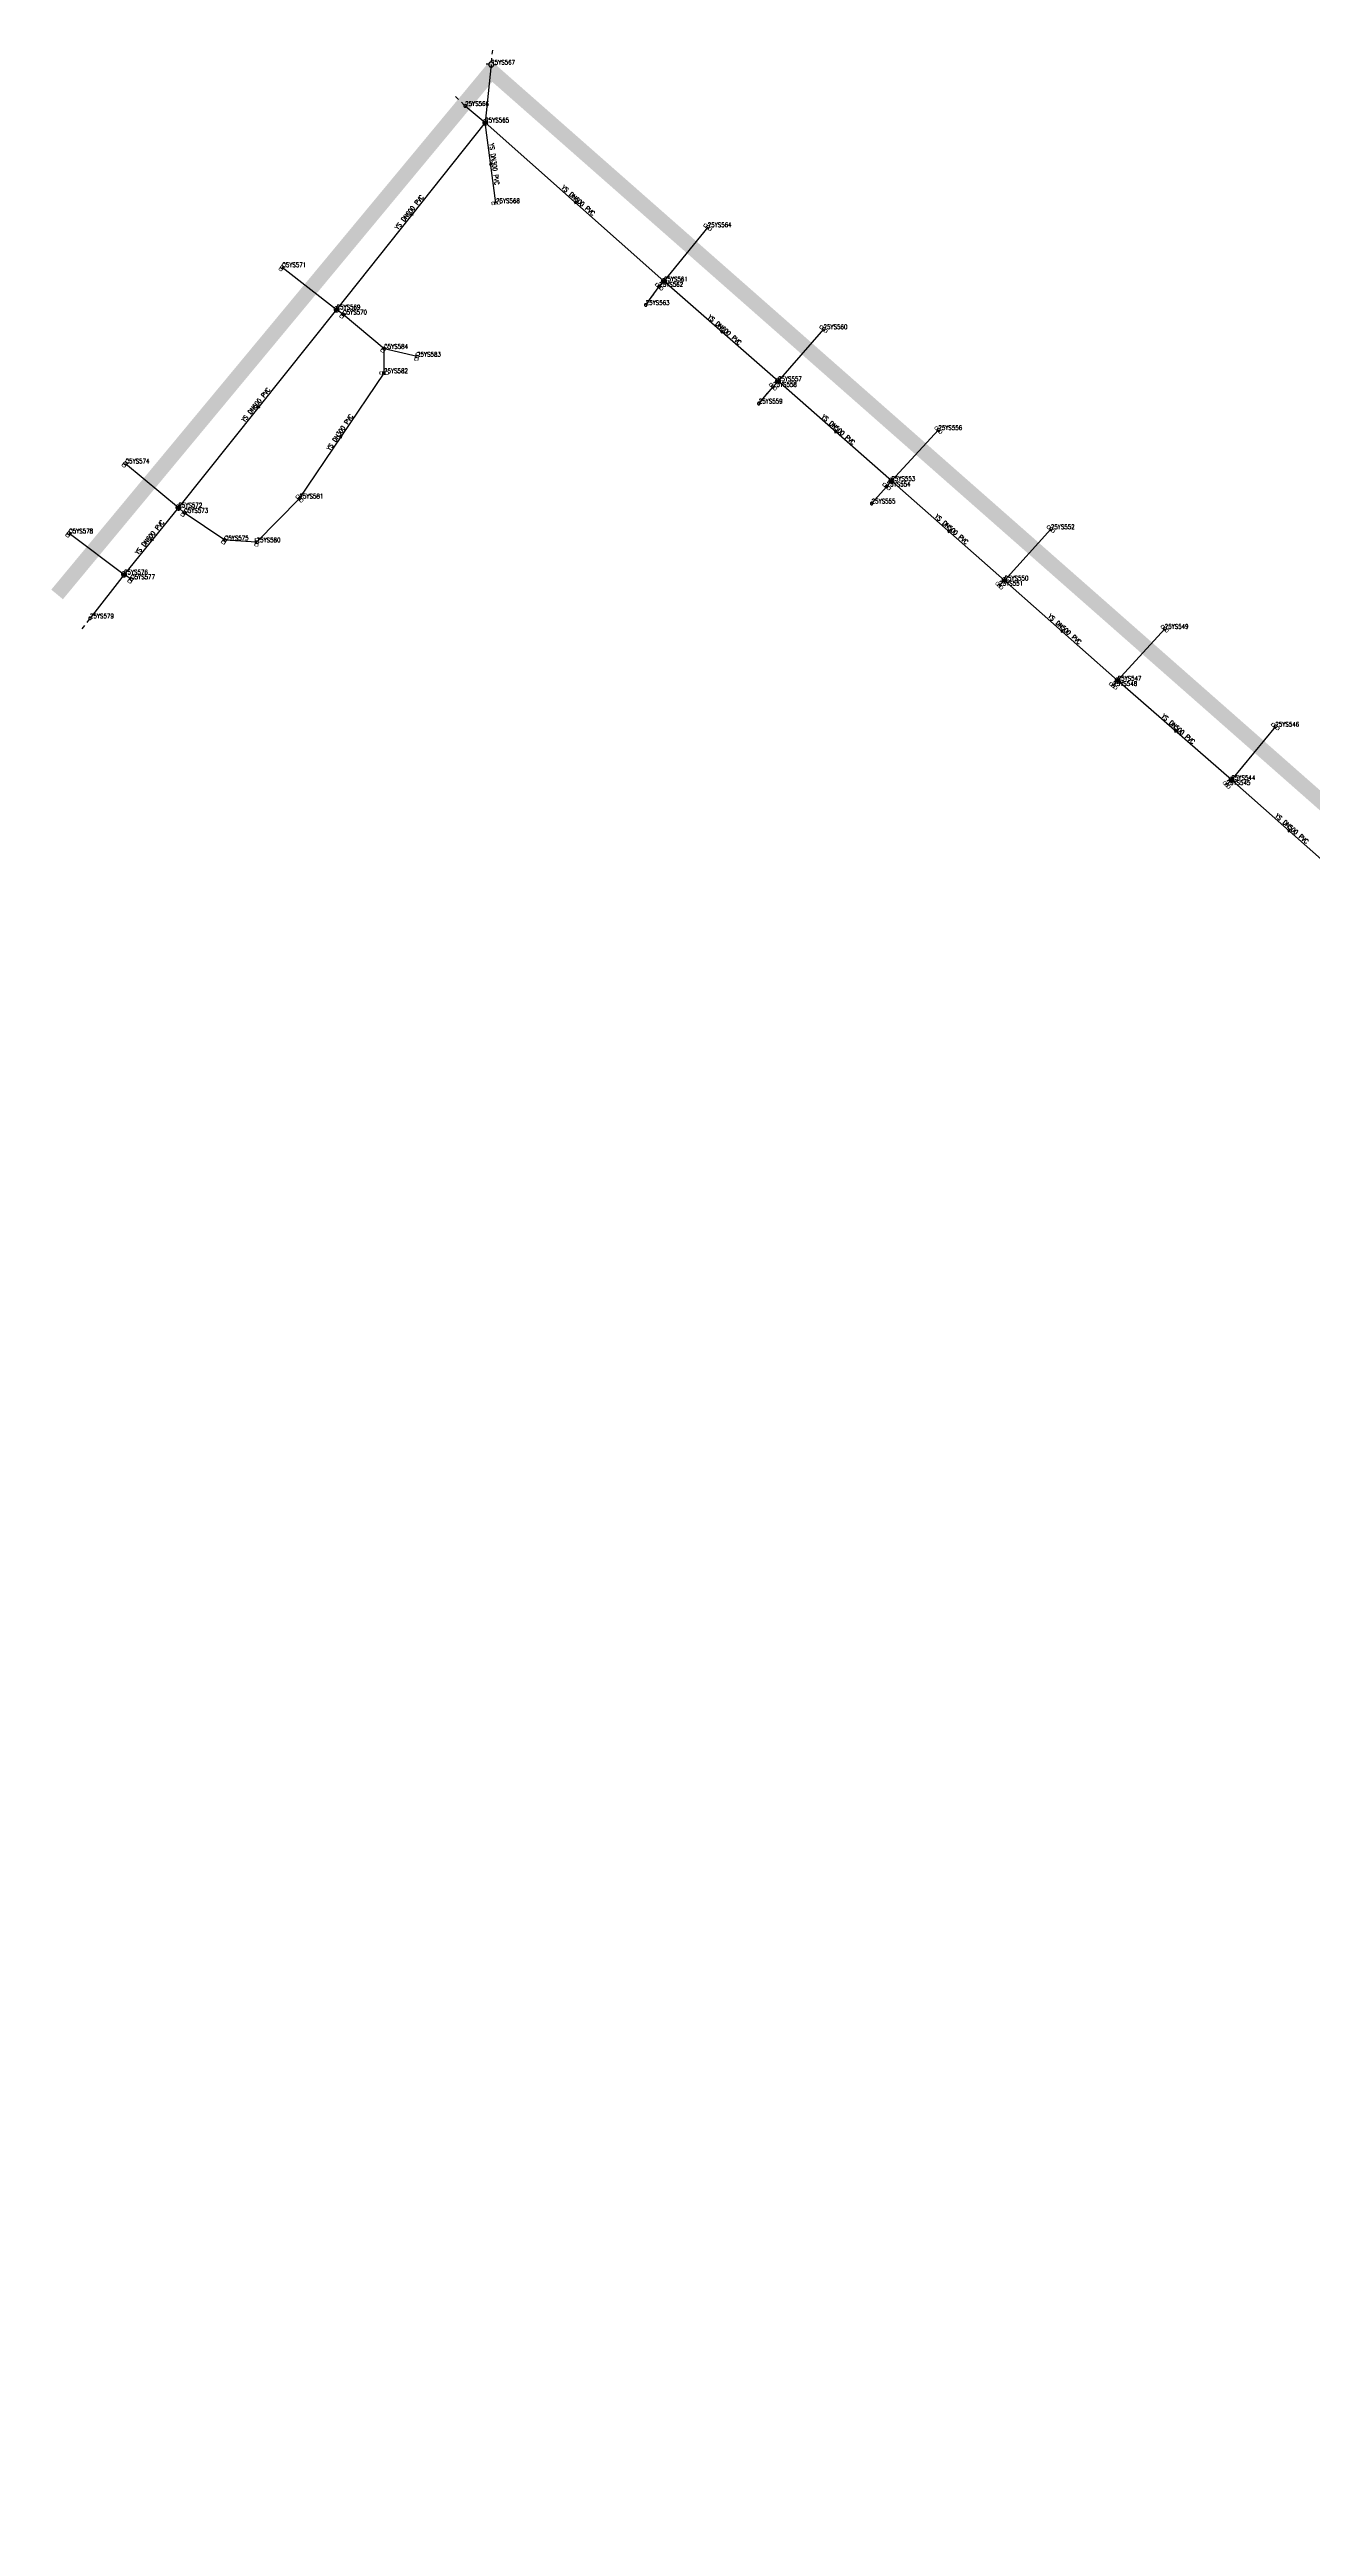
# Model space of a CAD drawing. Extents: x 78813 to 99477, y 2421021 to 2448125.
# Drawn here: x 87643.9 to 87894.6, y 2428099.4 to 2428591.6 of the extents above; entities that cross this region are included whole.
import ezdxf
from ezdxf.enums import TextEntityAlignment as Align

# ---------------------------------------------------------------- set-up
doc = ezdxf.new("R2010")
doc.units = 0
doc.set_wipeout_variables(frame=1)
doc.layers.get('0').update_dxf_attribs({"linetype": 'CONTINUOUS'})
doc.layers.add('DX_YS', color=42, linetype='CONTINUOUS')
doc.layers.add('道路', color=5, linetype='CONTINUOUS')
doc.layers.add('YSLINE', color=7, linetype='CONTINUOUS', true_color=0xcc9900)
doc.styles.add('CcNameZT', font='txt.SHX', dxfattribs={"width": 0.8, "bigfont": 'HZTXT.SHX'})
doc.styles.add('PointNameZT', font='txt.SHX', dxfattribs={"width": 0.8, "bigfont": 'HZTXT.SHX'})

# ---------------------------------------------------------------- blocks, each defined once
blk = doc.blocks.new('GC546')
at = {"color": 0}
for p in [(0.866, 0.5), (0.866, -0.5)]:
    blk.add_line(p, (0, 0), dxfattribs=at)
blk = doc.blocks.new('PS雨水井')
blk.add_lwpolyline([(1, 0), (1, 0.07), (0.99, 0.14), (0.98, 0.21), (0.96, 0.28), (0.94, 0.34), (0.91, 0.41), (0.88, 0.47), (0.85, 0.53), (0.81, 0.59), (0.77, 0.64), (0.72, 0.69), (0.67, 0.74), (0.62, 0.79), (0.56, 0.83), (0.5, 0.87), (0.44, 0.9), (0.37, 0.93), (0.31, 0.95), (0.24, 0.97), (0.17, 0.98), (0.1, 0.99), (0.03, 1), (-0.03, 1), (-0.1, 0.99), (-0.17, 0.98), (-0.24, 0.97), (-0.31, 0.95), (-0.37, 0.93), (-0.44, 0.9), (-0.5, 0.87), (-0.56, 0.83), (-0.62, 0.79), (-0.67, 0.74), (-0.72, 0.69), (-0.77, 0.64), (-0.81, 0.59), (-0.85, 0.53), (-0.88, 0.47), (-0.91, 0.41), (-0.94, 0.34), (-0.96, 0.28), (-0.98, 0.21), (-0.99, 0.14), (-1, 0.07), (-1, 0), (-1, -0.07), (-0.99, -0.14), (-0.98, -0.21), (-0.96, -0.28), (-0.94, -0.34), (-0.91, -0.41), (-0.88, -0.47), (-0.85, -0.53), (-0.81, -0.59), (-0.77, -0.64), (-0.72, -0.69), (-0.67, -0.74), (-0.62, -0.79), (-0.56, -0.83), (-0.5, -0.87), (-0.44, -0.9), (-0.37, -0.93), (-0.31, -0.95), (-0.24, -0.97), (-0.17, -0.98), (-0.1, -0.99), (-0.03, -1), (0.03, -1), (0.1, -0.99), (0.17, -0.98), (0.24, -0.97), (0.31, -0.95), (0.37, -0.93), (0.44, -0.9), (0.5, -0.87), (0.56, -0.83), (0.62, -0.79), (0.67, -0.74), (0.72, -0.69), (0.77, -0.64), (0.81, -0.59), (0.85, -0.53), (0.88, -0.47), (0.91, -0.41), (0.94, -0.34), (0.96, -0.28), (0.98, -0.21), (0.99, -0.14), (1, 0)], close=True)
blk.add_wipeout([(1, 0), (1, 0.07), (0.99, 0.14), (0.98, 0.21), (0.96, 0.28), (0.94, 0.34), (0.91, 0.41), (0.88, 0.47), (0.85, 0.53), (0.81, 0.59), (0.77, 0.64), (0.72, 0.69), (0.67, 0.74), (0.62, 0.79), (0.56, 0.83), (0.5, 0.87), (0.44, 0.9), (0.37, 0.93), (0.31, 0.95), (0.24, 0.97), (0.17, 0.98), (0.1, 0.99), (0.03, 1), (-0.03, 1), (-0.1, 0.99), (-0.17, 0.98), (-0.24, 0.97), (-0.31, 0.95), (-0.37, 0.93), (-0.44, 0.9), (-0.5, 0.87), (-0.56, 0.83), (-0.62, 0.79), (-0.67, 0.74), (-0.72, 0.69), (-0.77, 0.64), (-0.81, 0.59), (-0.85, 0.53), (-0.88, 0.47), (-0.91, 0.41), (-0.94, 0.34), (-0.96, 0.28), (-0.98, 0.21), (-0.99, 0.14), (-1, 0.07), (-1, 0), (-1, -0.07), (-0.99, -0.14), (-0.98, -0.21), (-0.96, -0.28), (-0.94, -0.34), (-0.91, -0.41), (-0.88, -0.47), (-0.85, -0.53), (-0.81, -0.59), (-0.77, -0.64), (-0.72, -0.69), (-0.67, -0.74), (-0.62, -0.79), (-0.56, -0.83), (-0.5, -0.87), (-0.44, -0.9), (-0.37, -0.93), (-0.31, -0.95), (-0.24, -0.97), (-0.17, -0.98), (-0.1, -0.99), (-0.03, -1), (0.03, -1), (0.1, -0.99), (0.17, -0.98), (0.24, -0.97), (0.31, -0.95), (0.37, -0.93), (0.44, -0.9), (0.5, -0.87), (0.56, -0.83), (0.62, -0.79), (0.67, -0.74), (0.72, -0.69), (0.77, -0.64), (0.81, -0.59), (0.85, -0.53), (0.88, -0.47), (0.91, -0.41), (0.94, -0.34), (0.96, -0.28), (0.98, -0.21), (0.99, -0.14)])
for p, q in [((-1, 0), (0, 0)), ((-0.88, 0.48), (0, 0.47)), ((0, 1), (0, 0)), ((0, 0.47), (0.88, 0.47)), ((0, 0), (0, -1)), ((0, 0), (1, 0)), ((-0.88, -0.48), (0, -0.48)), ((0, -0.48), (0.88, -0.48))]:
    blk.add_line(p, q)
blk = doc.blocks.new('PS非普查')
blk.add_lwpolyline([(3.7, 0), (5.3, 0)])
blk.add_wipeout([(0.5, 0), (0.5, 0.03), (0.5, 0.07), (0.49, 0.1), (0.48, 0.14), (0.47, 0.17), (0.46, 0.2), (0.44, 0.23), (0.42, 0.26), (0.4, 0.29), (0.38, 0.32), (0.36, 0.35), (0.33, 0.37), (0.31, 0.39), (0.28, 0.41), (0.25, 0.43), (0.22, 0.45), (0.19, 0.46), (0.15, 0.48), (0.12, 0.49), (0.09, 0.49), (0.05, 0.5), (0.02, 0.5), (-0.02, 0.5), (-0.05, 0.5), (-0.09, 0.49), (-0.12, 0.49), (-0.15, 0.48), (-0.19, 0.46), (-0.22, 0.45), (-0.25, 0.43), (-0.28, 0.41), (-0.31, 0.39), (-0.33, 0.37), (-0.36, 0.35), (-0.38, 0.32), (-0.4, 0.29), (-0.42, 0.26), (-0.44, 0.23), (-0.46, 0.2), (-0.47, 0.17), (-0.48, 0.14), (-0.49, 0.1), (-0.5, 0.07), (-0.5, 0.03), (-0.5, 0), (-0.5, -0.03), (-0.5, -0.07), (-0.49, -0.1), (-0.48, -0.14), (-0.47, -0.17), (-0.46, -0.2), (-0.44, -0.23), (-0.42, -0.26), (-0.4, -0.29), (-0.38, -0.32), (-0.36, -0.35), (-0.33, -0.37), (-0.31, -0.39), (-0.28, -0.41), (-0.25, -0.43), (-0.22, -0.45), (-0.19, -0.46), (-0.15, -0.48), (-0.12, -0.49), (-0.09, -0.49), (-0.05, -0.5), (-0.02, -0.5), (0.02, -0.5), (0.05, -0.5), (0.09, -0.49), (0.12, -0.49), (0.15, -0.48), (0.19, -0.46), (0.22, -0.45), (0.25, -0.43), (0.28, -0.41), (0.31, -0.39), (0.33, -0.37), (0.36, -0.35), (0.38, -0.32), (0.4, -0.29), (0.42, -0.26), (0.44, -0.23), (0.46, -0.2), (0.47, -0.17), (0.48, -0.14), (0.49, -0.1), (0.5, -0.07)])
blk.add_line((0.5, 0), (2.1, 0))
blk.add_lwpolyline([(0.5, 0), (0.5, 0.03), (0.5, 0.07), (0.49, 0.1), (0.48, 0.14), (0.47, 0.17), (0.46, 0.2), (0.44, 0.23), (0.42, 0.26), (0.4, 0.29), (0.38, 0.32), (0.36, 0.35), (0.33, 0.37), (0.31, 0.39), (0.28, 0.41), (0.25, 0.43), (0.22, 0.45), (0.19, 0.46), (0.15, 0.48), (0.12, 0.49), (0.09, 0.49), (0.05, 0.5), (0.02, 0.5), (-0.02, 0.5), (-0.05, 0.5), (-0.09, 0.49), (-0.12, 0.49), (-0.15, 0.48), (-0.19, 0.46), (-0.22, 0.45), (-0.25, 0.43), (-0.28, 0.41), (-0.31, 0.39), (-0.33, 0.37), (-0.36, 0.35), (-0.38, 0.32), (-0.4, 0.29), (-0.42, 0.26), (-0.44, 0.23), (-0.46, 0.2), (-0.47, 0.17), (-0.48, 0.14), (-0.49, 0.1), (-0.5, 0.07), (-0.5, 0.03), (-0.5, 0), (-0.5, -0.03), (-0.5, -0.07), (-0.49, -0.1), (-0.48, -0.14), (-0.47, -0.17), (-0.46, -0.2), (-0.44, -0.23), (-0.42, -0.26), (-0.4, -0.29), (-0.38, -0.32), (-0.36, -0.35), (-0.33, -0.37), (-0.31, -0.39), (-0.28, -0.41), (-0.25, -0.43), (-0.22, -0.45), (-0.19, -0.46), (-0.15, -0.48), (-0.12, -0.49), (-0.09, -0.49), (-0.05, -0.5), (-0.02, -0.5), (0.02, -0.5), (0.05, -0.5), (0.09, -0.49), (0.12, -0.49), (0.15, -0.48), (0.19, -0.46), (0.22, -0.45), (0.25, -0.43), (0.28, -0.41), (0.31, -0.39), (0.33, -0.37), (0.36, -0.35), (0.38, -0.32), (0.4, -0.29), (0.42, -0.26), (0.44, -0.23), (0.46, -0.2), (0.47, -0.17), (0.48, -0.14), (0.49, -0.1), (0.5, -0.07), (0.5, 0)], close=True)
blk = doc.blocks.new('PS雨篦')
blk.add_lwpolyline([(-1.5, 0.5), (0, 0.5), (1.5, 0.5), (1.5, -0.5), (0, -0.5), (-1.5, -0.5)], close=True)
blk.add_wipeout([(-1.5, 0.5), (0, 0.5), (1.5, 0.5), (1.5, -0.5), (0, -0.5), (-1.5, -0.5)])
for p, q in [((-0.51, -0.5), (-0.51, 0.5)), ((0.49, -0.5), (0.49, 0.5))]:
    blk.add_line(p, q)
blk = doc.blocks.new('PS预留口')
blk.add_lwpolyline([(4.2, 0), (5.8, 0)])
blk.add_wipeout([(1, 0), (1, 0.07), (0.99, 0.14), (0.98, 0.21), (0.96, 0.28), (0.94, 0.34), (0.91, 0.41), (0.88, 0.47), (0.85, 0.53), (0.81, 0.59), (0.77, 0.64), (0.72, 0.69), (0.67, 0.74), (0.62, 0.79), (0.56, 0.83), (0.5, 0.87), (0.44, 0.9), (0.37, 0.93), (0.31, 0.95), (0.24, 0.97), (0.17, 0.98), (0.1, 0.99), (0.03, 1), (-0.03, 1), (-0.1, 0.99), (-0.17, 0.98), (-0.24, 0.97), (-0.31, 0.95), (-0.37, 0.93), (-0.44, 0.9), (-0.5, 0.87), (-0.56, 0.83), (-0.62, 0.79), (-0.67, 0.74), (-0.72, 0.69), (-0.77, 0.64), (-0.81, 0.59), (-0.85, 0.53), (-0.88, 0.47), (-0.91, 0.41), (-0.94, 0.34), (-0.96, 0.28), (-0.98, 0.21), (-0.99, 0.14), (-1, 0.07), (-1, 0), (-1, -0.07), (-0.99, -0.14), (-0.98, -0.21), (-0.96, -0.28), (-0.94, -0.34), (-0.91, -0.41), (-0.88, -0.47), (-0.85, -0.53), (-0.81, -0.59), (-0.77, -0.64), (-0.72, -0.69), (-0.67, -0.74), (-0.62, -0.79), (-0.56, -0.83), (-0.5, -0.87), (-0.44, -0.9), (-0.37, -0.93), (-0.31, -0.95), (-0.24, -0.97), (-0.17, -0.98), (-0.1, -0.99), (-0.03, -1), (0.03, -1), (0.1, -0.99), (0.17, -0.98), (0.24, -0.97), (0.31, -0.95), (0.37, -0.93), (0.44, -0.9), (0.5, -0.87), (0.56, -0.83), (0.62, -0.79), (0.67, -0.74), (0.72, -0.69), (0.77, -0.64), (0.81, -0.59), (0.85, -0.53), (0.88, -0.47), (0.91, -0.41), (0.94, -0.34), (0.96, -0.28), (0.98, -0.21), (0.99, -0.14)])
blk.add_line((1, 0), (2.6, 0))
blk.add_lwpolyline([(1, 0), (1, 0.07), (0.99, 0.14), (0.98, 0.21), (0.96, 0.28), (0.94, 0.34), (0.91, 0.41), (0.88, 0.47), (0.85, 0.53), (0.81, 0.59), (0.77, 0.64), (0.72, 0.69), (0.67, 0.74), (0.62, 0.79), (0.56, 0.83), (0.5, 0.87), (0.44, 0.9), (0.37, 0.93), (0.31, 0.95), (0.24, 0.97), (0.17, 0.98), (0.1, 0.99), (0.03, 1), (-0.03, 1), (-0.1, 0.99), (-0.17, 0.98), (-0.24, 0.97), (-0.31, 0.95), (-0.37, 0.93), (-0.44, 0.9), (-0.5, 0.87), (-0.56, 0.83), (-0.62, 0.79), (-0.67, 0.74), (-0.72, 0.69), (-0.77, 0.64), (-0.81, 0.59), (-0.85, 0.53), (-0.88, 0.47), (-0.91, 0.41), (-0.94, 0.34), (-0.96, 0.28), (-0.98, 0.21), (-0.99, 0.14), (-1, 0.07), (-1, 0), (-1, -0.07), (-0.99, -0.14), (-0.98, -0.21), (-0.96, -0.28), (-0.94, -0.34), (-0.91, -0.41), (-0.88, -0.47), (-0.85, -0.53), (-0.81, -0.59), (-0.77, -0.64), (-0.72, -0.69), (-0.67, -0.74), (-0.62, -0.79), (-0.56, -0.83), (-0.5, -0.87), (-0.44, -0.9), (-0.37, -0.93), (-0.31, -0.95), (-0.24, -0.97), (-0.17, -0.98), (-0.1, -0.99), (-0.03, -1), (0.03, -1), (0.1, -0.99), (0.17, -0.98), (0.24, -0.97), (0.31, -0.95), (0.37, -0.93), (0.44, -0.9), (0.5, -0.87), (0.56, -0.83), (0.62, -0.79), (0.67, -0.74), (0.72, -0.69), (0.77, -0.64), (0.81, -0.59), (0.85, -0.53), (0.88, -0.47), (0.91, -0.41), (0.94, -0.34), (0.96, -0.28), (0.98, -0.21), (0.99, -0.14), (1, 0)], close=True)
for points in [[(0, 1), (0, 2)], [(0, -2), (0, -1)]]:
    blk.add_lwpolyline(points)

msp = doc.modelspace()

# ---------------------------------------------------------------- block references
at = {"layer": 'DX_YS', "yscale": 0.5, "zscale": 0.5}
for p, xscale, rotation in [((87731.47, 2428569.07, 1.68), 0.4999999999656246, 277.5691096575949), ((87748.15, 2428561.29, 0.52), 0.5000000001479058, 318.339116177573), ((87715.64, 2428558.51, 0.53), 0.5000000000172292, 51.52009259574194), ((87777.21, 2428535.59, 0.71), 0.5000000000072281, 318.7829118806905), ((87685.18, 2428520.25, 0.6), 0.4999999999657296, 51.43241877085158), ((87701.92, 2428514.82, 2.68), 0.4999999999462171, 236.0291948593957), ((87799.79, 2428515.77, 0.98), 0.5000000000697329, 318.6523374997491), ((87822.28, 2428495.97, 1.16), 0.5000000000346746, 318.6217582841562), ((87664.08, 2428493.92, 0.63), 0.4999999999792272, 50.86784093248384), ((87844.74, 2428476.13, 1.28), 0.5000000001198409, 318.4596943053652), ((87867.27, 2428456.3, 1.37), 0.4999999999290159, 318.8625671076035), ((87889.83, 2428436.49, 1.43), 0.5000000000285283, 318.565821400425)]:
    msp.add_blockref('GC546', p, dxfattribs=dict(at, xscale=xscale, rotation=rotation))

# ---------------------------------------------------------------- texts
at = {"layer": 'DX_YS', "style": 'PointNameZT', "width": 0.8}
for s, p in [('25YS567', (87731.59, 2428588.58, 1.46)), ('25YS566', (87726.41, 2428580.37, 1.08)), ('25YS565', (87730.4, 2428577.08, 0.46)), ('25YS568', (87732.53, 2428561.06, 1.88)), ('25YS564', (87774.57, 2428556.28, 2.15)), ('25YS571', (87690.11, 2428548.33, 1.81)), ('25YS562', (87764.96, 2428544.45, 1.95)), ('25YS561', (87765.89, 2428545.51, 0.52)), ('25YS569', (87700.88, 2428539.94, 0.64)), ('25YS570', (87702.19, 2428538.93, 1.86)), ('25YS563', (87762.26, 2428540.82, 2.43)), ('25YS560', (87797.57, 2428536.02, 2.26)), ('25YS584', (87710.34, 2428532.11, 2.46)), ('25YS583', (87716.87, 2428530.55, 2.42)), ('25YS582', (87710.31, 2428527.28, 2.58)), ('25YS558', (87787.54, 2428524.58, 2.15)), ('25YS557', (87788.53, 2428525.68, 0.9)), ('25YS559', (87784.72, 2428521.23, 2.66)), ('25YS556', (87820.37, 2428515.98, 2.31)), ('25YS574', (87658.99, 2428509.33, 1.93)), ('25YS554', (87810.11, 2428504.75, 2.25)), ('25YS553', (87811.05, 2428505.86, 1.06)), ('25YS572', (87669.48, 2428500.57, 0.54)), ('25YS573', (87670.65, 2428499.54, 1.76)), ('25YS581', (87693.52, 2428502.36, 2.77)), ('25YS555', (87807.12, 2428501.37, 2.79)), ('25YS578', (87647.8, 2428495.44, 2.01)), ('25YS552', (87842.7, 2428496.29, 2.48)), ('25YS575', (87678.69, 2428494.07, 2.52)), ('25YS580', (87685.01, 2428493.66, 2.66)), ('25YS576', (87658.68, 2428487.28, 0.71)), ('25YS577', (87660.09, 2428486.33, 1.88)), ('25YS551', (87832.47, 2428485.05, 2.36)), ('25YS550', (87833.51, 2428486.08, 1.23)), ('25YS579', (87651.93, 2428478.56, 0.8)), ('25YS549', (87865.31, 2428476.49, 2.55)), ('25YS548', (87855.1, 2428465.13, 2.34)), ('25YS547', (87855.97, 2428466.18, 1.32)), ('25YS546', (87887.28, 2428457.05, 2.58)), ('25YS545', (87877.6, 2428445.44, 2.35)), ('25YS544', (87878.57, 2428446.43, 1.4))]:
    msp.add_text(s, height=0.9, dxfattribs=at).set_placement(p)
at = {"layer": 'DX_YS', "style": 'CcNameZT', "width": 0.8}
for s, rotation, p in [(' YS DN300 PVC', 277.5691, (87731.71, 2428569.1, 1.88)), (' YS DN600 PVC', 318.3391, (87748.31, 2428561.48, 0.52)), (' YS DN600 PVC', 51.5201, (87715.44, 2428558.67, 0.46)), (' YS DN600 PVC', 318.7829, (87777.38, 2428535.78, 0.9)), (' YS DN600 PVC', 51.4324, (87684.98, 2428520.41, 0.64)), (' YS DN300 PVC', 56.0292, (87701.71, 2428514.96, 2.77)), (' YS DN500 PVC', 318.6523, (87799.95, 2428515.96, 1.06)), (' YS DN600 PVC', 50.8678, (87663.89, 2428494.08, 0.54)), (' YS DN500 PVC', 318.6218, (87822.44, 2428496.16, 1.23)), (' YS DN500 PVC', 318.4597, (87844.9, 2428476.31, 1.32)), (' YS DN500 PVC', 318.8626, (87867.43, 2428456.49, 1.4)), (' YS DN500 PVC', 318.5658, (87890, 2428436.68, 1.42))]:
    msp.add_text(s, height=0.9, rotation=rotation, dxfattribs=at).set_placement(p, align=Align.CENTER)

# ---------------------------------------------------------------- next in the draw order: block references
at = {"layer": 'DX_YS', "zscale": 0.5}
for name, p, xscale, yscale, rotation in [('PS预留口', (87731.59, 2428588.58, 1.46), 0.500000000198262, 0.5, 84.1038932646221), ('PS非普查', (87726.41, 2428580.37, 1.08), 0.5000000000175107, 0.4999999997621932, 135.7779725331222), ('PS雨篦', (87732.53, 2428561.06, 1.88), 0.4999999999848908, 0.5, 7.569109648890575), ('PS雨篦', (87774.57, 2428556.28, 2.15), 0.5000000000378791, 0.5, 141.1448336324312), ('PS雨篦', (87690.11, 2428548.33, 1.81), 0.5000000001514517, 0.5, 232.0547048919694), ('PS雨篦', (87797.57, 2428536.02, 2.26), 0.50000000000656, 0.5, 138.8470187662866), ('PS雨篦', (87710.34, 2428532.11, 2.46), 0.5000000000758358, 0.5, 50.09091237130004), ('PS雨篦', (87716.87, 2428530.55, 2.42), 0.5000000002036629, 0.5, 76.53479190884282), ('PS雨篦', (87710.31, 2428527.28, 2.58), 0.4999999999941275, 0.5, 359.6914507426785), ('PS雨篦', (87820.37, 2428515.98, 2.31), 0.4999999999933735, 0.5, 137.3245132845331), ('PS雨篦', (87658.99, 2428509.33, 1.93), 0.5000000001073699, 0.5, 230.1133935785726), ('PS雨篦', (87693.52, 2428502.36, 2.77), 0.5000000000555724, 0.5, 135.6093294733661), ('PS雨篦', (87647.8, 2428495.44, 2.01), 0.5000000000892575, 0.5, 233.1064999171122), ('PS雨篦', (87842.7, 2428496.29, 2.48), 0.4999999998781518, 0.5, 138.0347886019231), ('PS雨篦', (87678.69, 2428494.07, 2.52), 0.5000000000980527, 0.5, 55.75739387301155), ('PS雨篦', (87685.01, 2428493.66, 2.66), 0.500000000050518, 0.5, 86.3249207562031), ('PS非普查', (87651.93, 2428478.56, 0.8), 0.500000000139518, 0.5, 232.2973463153649), ('PS雨篦', (87865.31, 2428476.49, 2.55), 0.50000000006389, 0.5, 137.8107893781522), ('PS雨篦', (87887.28, 2428457.05, 2.58), 0.4999999999594424, 0.5, 140.6468923778706)]:
    msp.add_blockref(name, p, dxfattribs=dict(at, xscale=xscale, yscale=yscale, rotation=rotation))
at = {"layer": 'DX_YS', "xscale": 0.5, "yscale": 0.5, "zscale": 0.5}
for p in [(87730.4, 2428577.08, 0.46), (87765.89, 2428545.51, 0.52), (87700.88, 2428539.94, 0.64), (87788.53, 2428525.68, 0.9), (87811.05, 2428505.86, 1.06), (87669.48, 2428500.57, 0.54), (87658.68, 2428487.28, 0.71), (87833.51, 2428486.08, 1.23), (87855.97, 2428466.18, 1.32), (87878.57, 2428446.43, 1.4)]:
    msp.add_blockref('PS雨水井', p, dxfattribs=at)

# ---------------------------------------------------------------- next in the draw order: linework, layer by layer
at = {"layer": 'YSLINE'}
for p, q in [((87731.59, 2428588.58, 1.46), (87730.4, 2428577.08, 1.5)), ((87726.41, 2428580.37, 1.08), (87730.4, 2428577.08, 1.1)), ((87732.53, 2428561.06, 1.88), (87730.4, 2428577.08, 1.47)), ((87710.31, 2428527.28, 2.58), (87710.34, 2428532.11, 2.5)), ((87716.87, 2428530.55, 2.42), (87710.34, 2428532.11, 2.5)), ((87693.52, 2428502.36, 2.77), (87710.31, 2428527.28, 2.58)), ((87693.52, 2428502.36, 2.77), (87685.01, 2428493.66, 2.66)), ((87685.01, 2428493.66, 2.66), (87678.69, 2428494.07, 2.56))]:
    msp.add_line(p, q, dxfattribs=at)

# ---------------------------------------------------------------- next in the draw order: block references
at = {"layer": 'DX_YS', "yscale": 0.5, "zscale": 0.5}
for name, p, xscale, rotation in [('PS雨篦', (87702.19, 2428538.93, 1.86), 0.4999999999482942, 52.47793830276996), ('PS非普查', (87762.26, 2428540.82, 2.43), 0.5000000000645062, 53.30470692429195), ('PS非普查', (87784.72, 2428521.23, 2.66), 0.49999999990265, 49.92440512422395), ('PS雨篦', (87670.65, 2428499.54, 1.76), 0.4999999998858544, 48.59582603561898), ('PS非普查', (87807.12, 2428501.37, 2.79), 0.5000000000886162, 48.40228567529708), ('PS雨篦', (87660.09, 2428486.33, 1.88), 0.4999999998762221, 55.92852440204147), ('PS雨篦', (87832.47, 2428485.05, 2.36), 0.4999999998579645, 314.6672112279465), ('PS雨篦', (87855.1, 2428465.13, 2.34), 0.4999999998844051, 320.3679369504988), ('PS雨篦', (87877.6, 2428445.44, 2.35), 0.5000000001470745, 315.6986943729042)]:
    msp.add_blockref(name, p, dxfattribs=dict(at, xscale=xscale, rotation=rotation))

# ---------------------------------------------------------------- next in the draw order: linework, layer by layer
at = {"layer": 'YSLINE'}
for p, q in [((87730.4, 2428577.08, 0.46), (87700.88, 2428539.94, 0.6)), ((87690.11, 2428548.33, 1.81), (87700.88, 2428539.94, 1.85)), ((87700.88, 2428539.94, 0.64), (87669.48, 2428500.57, 0.56)), ((87702.19, 2428538.93, 1.86), (87700.88, 2428539.94, 1.82)), ((87710.34, 2428532.11, 2.46), (87702.19, 2428538.93, 2.07)), ((87658.99, 2428509.33, 1.93), (87669.48, 2428500.57, 1.57)), ((87669.48, 2428500.57, 0.54), (87658.68, 2428487.28, 0.72)), ((87670.65, 2428499.54, 1.76), (87669.48, 2428500.57, 1.61)), ((87647.8, 2428495.44, 2.01), (87658.68, 2428487.28, 1.78)), ((87678.69, 2428494.07, 2.52), (87670.65, 2428499.54, 2.17)), ((87842.7, 2428496.29, 2.48), (87833.51, 2428486.08, 2.11)), ((87658.68, 2428487.28, 0.71), (87651.93, 2428478.56, 0.8)), ((87660.09, 2428486.33, 1.88), (87658.68, 2428487.28, 1.93)), ((87832.47, 2428485.05, 2.36), (87833.51, 2428486.08, 2.27)), ((87855.97, 2428466.18, 1.32), (87833.51, 2428486.08, 1.24)), ((87865.31, 2428476.49, 2.55), (87855.97, 2428466.18, 2.26)), ((87855.1, 2428465.13, 2.34), (87855.97, 2428466.18, 2.22)), ((87878.57, 2428446.43, 1.4), (87855.97, 2428466.18, 1.34)), ((87887.28, 2428457.05, 2.58), (87878.57, 2428446.43, 2.25)), ((87877.6, 2428445.44, 2.35), (87878.57, 2428446.43, 2.18)), ((87901.1, 2428426.55, 1.42), (87878.57, 2428446.43, 1.45))]:
    msp.add_line(p, q, dxfattribs=at)

# ---------------------------------------------------------------- next in the draw order: block references
at = {"layer": 'DX_YS', "yscale": 0.5, "zscale": 0.5}
for p, xscale, rotation in [((87764.96, 2428544.45, 1.95), 0.4999999999659436, 318.4917822864666), ((87787.54, 2428524.58, 2.15), 0.4999999999165265, 317.9840231338517), ((87810.11, 2428504.75, 2.25), 0.5000000001370841, 320.1086114928861)]:
    msp.add_blockref('PS雨篦', p, dxfattribs=dict(at, xscale=xscale, rotation=rotation))

# ---------------------------------------------------------------- next in the draw order: linework, layer by layer
at = {"layer": 'YSLINE'}
for p, q in [((87765.89, 2428545.51, 0.52), (87730.4, 2428577.08, 0.51)), ((87774.57, 2428556.28, 2.15), (87765.89, 2428545.51, 1.93)), ((87762.26, 2428540.82, 2.43), (87764.96, 2428544.45, 2.26)), ((87764.96, 2428544.45, 1.95), (87765.89, 2428545.51, 1.93)), ((87788.53, 2428525.68, 0.9), (87765.89, 2428545.51, 0.52)), ((87797.57, 2428536.02, 2.26), (87788.53, 2428525.68, 2)), ((87787.54, 2428524.58, 2.15), (87788.53, 2428525.68, 2.09)), ((87811.05, 2428505.86, 1.06), (87788.53, 2428525.68, 0.89)), ((87784.72, 2428521.23, 2.66), (87787.54, 2428524.58, 2.44)), ((87820.37, 2428515.98, 2.31), (87811.05, 2428505.86, 2.08)), ((87810.11, 2428504.75, 2.25), (87811.05, 2428505.86, 2.11)), ((87833.51, 2428486.08, 1.23), (87811.05, 2428505.86, 1.09)), ((87807.12, 2428501.37, 2.79), (87810.11, 2428504.75, 2.52))]:
    msp.add_line(p, q, dxfattribs=at)
at = {"layer": '道路', "const_width": 3, "flags": 128}
msp.add_lwpolyline([(87645.39, 2428483.3), (87645.39, 2428483.3), (87731.62, 2428587.3), (88176.29, 2428195.63), (88330.82, 2428100.93)], dxfattribs=at)

doc.saveas('drawing.dxf')
